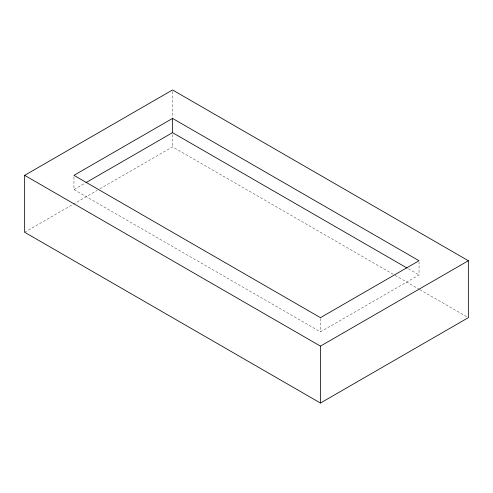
<?xml version="1.0" encoding="UTF-8"?>
<svg xmlns="http://www.w3.org/2000/svg" width="493" height="493" viewBox="0 0 493 493"><rect width="100%" height="100%" fill="white"/><g stroke="black" fill="none" stroke-linecap="round" stroke-linejoin="round"><path stroke-width="0.37" stroke-dasharray="2.46 1.85" d="M73.95 176.839L73.95 189.571L85.277 183.032M24.65 232.271L72.619 204.577M73.284 204.188L97.269 190.341M99.931 188.807L172.55 146.877L394.4 274.965M73.95 189.571L320.45 331.888L419.05 274.965L419.05 262.227M408.389 268.808L419.05 274.965M395.066 275.347L419.05 289.194M419.716 289.582L468.35 317.658M320.45 318.404L320.45 331.888M172.55 91.488L172.55 117.648M172.55 134.571L172.55 146.877"/><path stroke-width="0.74" d="M24.65 175.342L172.55 89.954L468.35 260.729L468.35 317.658L320.45 403.046L24.65 232.271L24.65 175.342L320.45 346.123L468.35 260.729M172.55 118.419L73.95 175.342L320.45 317.658L419.05 260.729L172.55 118.419L172.55 132.648L407.058 268.038M85.942 182.65L172.55 132.648M320.45 346.123L320.45 403.046"/></g></svg>
